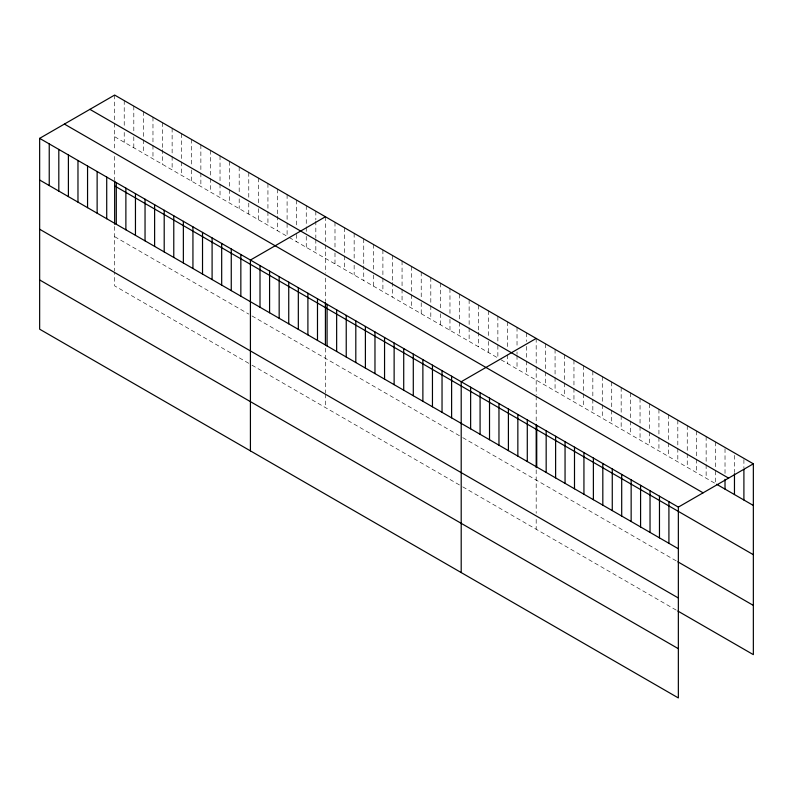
<?xml version="1.0" encoding="UTF-8"?>
<svg xmlns="http://www.w3.org/2000/svg" width="793" height="793" viewBox="0 0 793 793"><rect width="100%" height="100%" fill="white"/><g stroke="black" fill="none" stroke-linecap="round" stroke-linejoin="round"><path stroke-width="0.59" stroke-dasharray="3.96 2.97" d="M114.648 123.232L114.648 150.244M114.648 136.713L287.096 236.274L287.096 222.803M289.227 237.503L497.865 357.96L497.865 344.489M501.057 359.804L715.583 483.661L715.583 470.19M114.648 236.661L248.774 314.097M251.966 315.941L459.543 435.783M462.735 437.627L676.766 561.196M248.774 363.323L114.648 285.886L114.648 272.346M251.966 365.167L459.543 485.009M462.735 486.852L676.766 610.422M743.903 459.593L743.903 468.167M734.467 455.37L734.467 472.509M725.02 448.689L725.02 474.412M715.583 442.018L715.583 468.96M706.137 436.566L706.137 463.509M706.137 464.738L706.137 478.209M696.7 431.114L696.7 458.057M696.7 459.286L696.7 472.757M687.253 425.663L687.253 452.605M687.253 453.834L687.253 467.305M677.817 420.211L677.817 447.153M677.817 448.382L677.817 461.853M668.37 414.759L668.37 441.701M668.37 442.93L668.37 456.401M658.933 409.307L658.933 436.249M658.933 437.478L658.933 450.949M649.487 403.855L649.487 430.807M649.487 432.026L649.487 445.497M640.05 398.403L640.05 425.355M640.05 426.575L640.05 440.046M630.604 392.951L630.604 419.903M630.604 421.123L630.604 434.594M621.167 387.499L621.167 414.452M621.167 415.671L621.167 429.152M611.72 382.048L611.72 409M611.72 410.219L611.72 423.7M602.284 376.596L602.284 403.548M602.284 404.767L602.284 418.248M592.837 371.154L592.837 398.096M592.837 399.325L592.837 412.796M583.4 365.702L583.4 392.644M583.4 393.873L583.4 407.344M573.954 360.25L573.954 387.192M573.954 388.421L573.954 401.892M564.517 354.798L564.517 381.74M564.517 382.969L564.517 396.441M555.07 349.346L555.07 376.288M555.07 377.518L555.07 390.989M545.634 343.894L545.634 370.837M545.634 372.066L545.634 385.537M536.187 338.442L536.187 365.385M536.187 366.614L536.187 394.855M536.187 396.084L536.187 423.165M536.187 469.892L536.187 513.259M536.187 519.415L536.187 529.258M526.611 332.911L526.611 341.486M526.611 346.382L526.611 359.853M526.611 361.083L526.611 374.554M517.026 327.38L517.026 346.977M517.026 351.874L517.026 354.322M517.026 355.551L517.026 369.023M507.451 321.849L507.451 347.572M507.451 354.917L507.451 363.491M497.865 316.318L497.865 343.26M488.29 310.787L488.29 336.51M488.29 341.406L488.29 352.429M478.704 305.255L478.704 330.978M478.704 332.198L478.704 346.898M469.129 299.724L469.129 326.666M469.129 327.896L469.129 341.367M459.543 294.193L459.543 321.135M459.543 322.364L459.543 335.836M449.968 288.662L449.968 314.385M449.968 319.282L449.968 330.304M440.383 283.131L440.383 308.854M440.383 313.75L440.383 324.773M430.807 277.6L430.807 304.542M430.807 305.771L430.807 319.242M421.222 272.068L421.222 297.791M421.222 302.688L421.222 313.711M411.646 266.537L411.646 293.479M411.646 294.709L411.646 308.18M402.061 261.006L402.061 287.948M402.061 289.177L402.061 302.648M392.485 255.475L392.485 281.198M392.485 282.417L392.485 297.117M382.9 249.944L382.9 276.886M382.9 278.115L382.9 291.586M373.315 244.413L373.315 270.135M373.315 275.032L373.315 286.055M363.739 238.881L363.739 264.604M363.739 265.824L363.739 280.524M354.154 233.35L354.154 260.292M354.154 265.189L354.154 274.993M344.578 227.819L344.578 254.761M344.578 255.99L344.578 269.461M334.993 222.288L334.993 248.011M334.993 252.908L334.993 263.93M325.417 216.757L325.417 243.699M325.417 244.928L325.417 273.169M325.417 278.085L325.417 301.469M325.417 348.206L325.417 392.803M325.417 394.032L325.417 407.572M315.832 211.225L315.832 219.8M315.832 221.019L315.832 238.168M315.832 239.397L315.832 252.868M306.257 205.694L306.257 226.511M306.257 227.74L306.257 231.417M306.257 236.314L306.257 247.337M296.671 200.163L296.671 227.105M296.671 234.45L296.671 241.806M287.096 194.632L287.096 221.574M277.51 189.101L277.51 214.814M277.51 216.043L277.51 230.743M267.935 183.57L267.935 210.512M267.935 211.741L267.935 225.212M258.349 178.038L258.349 203.751M258.349 208.658L258.349 219.681M248.774 172.507L248.774 198.22M248.774 203.127L248.774 214.15M239.189 166.976L239.189 192.689M239.189 198.815L239.189 208.618M229.613 161.445L229.613 188.387M229.613 189.616L229.613 203.087M220.028 155.914L220.028 182.856M220.028 184.085L220.028 197.556M210.452 150.383L210.452 177.325M210.452 178.554L210.452 192.025M200.867 144.841L200.867 171.794M200.867 173.023L200.867 186.494M191.291 139.31L191.291 165.033M191.291 169.94L191.291 180.963M181.706 133.779L181.706 160.731M181.706 161.95L181.706 175.431M172.131 128.248L172.131 155.2M172.131 156.419L172.131 169.9M162.545 122.717L162.545 148.44M162.545 149.669L162.545 164.369M152.97 117.186L152.97 144.138M152.97 145.357L152.97 158.838M143.384 111.654L143.384 138.606M143.384 139.826L143.384 153.307M133.809 106.123L133.809 131.846M133.809 136.753L133.809 147.776M124.223 100.592L124.223 126.315M124.223 132.441L124.223 142.244M114.648 95.061L114.648 122.013M114.648 156.399L114.648 179.783M114.648 226.511L114.648 271.117"/><path stroke-width="1.19" d="M39.65 138.359L678.352 507.114L678.352 697.939L39.65 329.184L39.65 138.359L114.648 95.061L753.35 463.816L753.35 654.641L677.817 611.026M325.417 216.757L250.419 260.054L250.419 450.87M536.187 338.442L461.199 381.74L461.199 572.556M678.352 507.114L753.35 463.816M89.896 109.355L728.598 478.11M716.634 484.265L753.35 505.468M64.402 124.075L703.104 492.83M114.648 185.939L753.35 554.694M39.65 180.011L678.352 548.756M677.817 561.801L753.35 605.406M39.65 229.236L678.352 597.991M39.65 279.949L678.352 648.704M743.903 469.387L743.903 500.016M734.467 473.738L734.467 494.564M725.02 479.309L725.02 489.112M668.915 501.662L668.915 543.304M659.469 496.21L659.469 537.862M650.032 490.758L650.032 532.41M640.585 485.306L640.585 526.958M631.149 479.864L631.149 521.507M621.702 474.412L621.702 516.055M612.265 468.96L612.265 510.603M602.819 463.509L602.819 505.151M593.382 458.057L593.382 499.699M583.935 452.605L583.935 494.247M574.499 447.153L574.499 488.795M565.052 441.701L565.052 483.343M555.615 436.249L555.615 477.892M546.169 430.797L546.169 472.44M536.732 425.345L536.732 466.998M536.187 424.394L536.187 467.632M527.286 419.894L527.286 461.546M517.849 414.442L517.849 456.094M508.402 409L508.402 450.642M498.966 403.548L498.966 445.19M489.519 398.096L489.519 439.738M480.082 392.644L480.082 434.286M470.636 387.192L470.636 428.835M451.613 376.209L451.613 417.852M442.038 370.678L442.038 412.32M432.453 365.147L432.453 406.789M422.877 359.616L422.877 401.258M413.292 354.084L413.292 395.727M403.716 348.553L403.716 390.196M394.131 343.022L394.131 384.664M384.555 337.491L384.555 379.133M374.97 331.96L374.97 373.602M365.395 326.429L365.395 368.071M355.809 320.897L355.809 362.54M346.234 315.366L346.234 357.009M336.648 309.835L336.648 351.477M327.073 304.304L327.073 345.946M325.417 302.708L325.417 344.816M317.487 298.773L317.487 340.415M307.902 293.241L307.902 334.884M298.327 287.71L298.327 329.353M288.741 282.179L288.741 323.822M279.166 276.648L279.166 318.29M269.58 271.117L269.58 312.759M260.005 265.586L260.005 307.228M240.844 254.523L240.844 296.166M231.259 248.992L231.259 290.635M221.683 243.461L221.683 285.103M212.098 237.93L212.098 279.572M202.522 232.399L202.522 274.041M192.937 226.857L192.937 268.51M183.361 221.326L183.361 262.979M173.776 215.795L173.776 257.447M164.201 210.264L164.201 251.916M154.615 204.733L154.615 246.385M145.04 199.202L145.04 240.854M135.454 193.67L135.454 235.323M125.879 188.139L125.879 229.792M116.293 182.608L116.293 224.26M114.648 181.012L114.648 224.26M106.718 177.077L106.718 218.729M97.133 171.546L97.133 213.198M87.557 166.015L87.557 207.667M77.972 160.483L77.972 202.136M68.396 154.952L68.396 196.605M58.811 149.421L58.811 191.073M49.235 143.89L49.235 185.542"/></g></svg>
